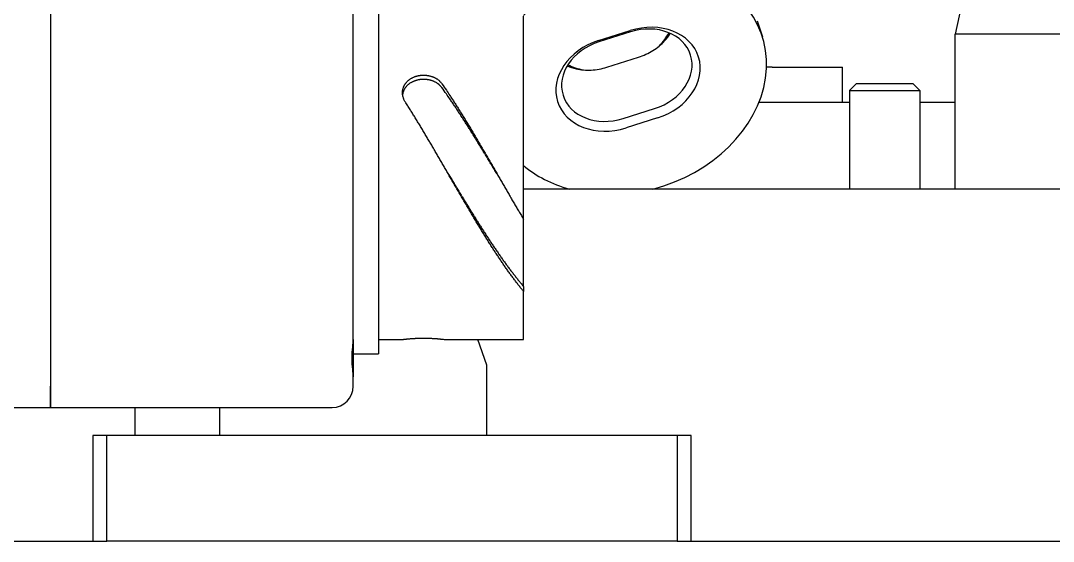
# Model space of a CAD drawing. Header units: millimetres. Extents: x 0 to 7722, y 0 to 5460.
# Drawn here: x 1193.7 to 1340.4, y 1237.6 to 1311.5 of the extents above; entities that cross this region are included whole.
import ezdxf

# ---------------------------------------------------------------- set-up
doc = ezdxf.new("R2010")
doc.units = ezdxf.units.MM
doc.header["$LTSCALE"] = 5
doc.layers.get('0').update_dxf_attribs({"linetype": 'CONTINUOUS'})

msp = doc.modelspace()

# ---------------------------------------------------------------- linework, layer by layer
for p, q in [((1197.931, 1357.589), (1197.931, 1259.589)), ((1329.069, 1321.314), (1326.431, 1309.589)), ((1197.931, 1319.589), (1197.931, 1259.589)), ((1244.531, 1314.989), (1244.531, 1307.989)), ((1240.931, 1266.234), (1240.931, 1312.943)), ((1265.131, 1283.298), (1265.131, 1312.135)), ((1298.327, 1311.489), (1299.053, 1309.188)), ((1275.782, 1308.667), (1280.265, 1310.08)), ((1280.323, 1309.895), (1275.841, 1308.481)), ((1351.431, 1309.589), (1326.431, 1309.589)), ((1326.431, 1287.589), (1326.431, 1309.589)), ((1244.531, 1307.989), (1244.531, 1271.189)), ((1276.973, 1304.892), (1281.455, 1306.305)), ((1300.431, 1304.894), (1299.641, 1304.894)), ((1300.431, 1304.894), (1310.431, 1304.894)), ((1310.431, 1299.894), (1310.431, 1304.894)), ((1312.431, 1302.589), (1311.431, 1301.589)), ((1311.431, 1301.589), (1321.431, 1301.589)), ((1311.431, 1301.589), (1311.431, 1287.589)), ((1312.431, 1302.589), (1320.431, 1302.589)), ((1320.431, 1302.589), (1321.431, 1301.589)), ((1321.431, 1301.589), (1321.431, 1287.589)), ((1311.431, 1299.894), (1298.573, 1299.894)), ((1326.431, 1299.894), (1321.431, 1299.894)), ((1279.271, 1297.604), (1283.753, 1299.017)), ((1284.174, 1297.681), (1279.692, 1296.268)), ((1382.931, 1287.589), (1265.131, 1287.589)), ((1265.131, 1273.764), (1265.131, 1283.298)), ((1265.131, 1273.764), (1265.131, 1273.056)), ((1265.131, 1266.239), (1265.131, 1273.056)), ((1244.531, 1271.189), (1244.531, 1264.189)), ((1240.931, 1266.234), (1240.931, 1260.943)), ((1244.531, 1266.239), (1247.931, 1266.239)), ((1254.395, 1266.239), (1265.131, 1266.239)), ((1259.931, 1262.589), (1258.622, 1266.239)), ((1240.931, 1264.189), (1244.531, 1264.189)), ((1259.931, 1252.589), (1259.931, 1262.589)), ((1240.931, 1259.589), (1240.931, 1260.943)), ((1197.931, 1259.589), (1197.931, 1256.589)), ((1197.931, 1256.589), (1197.931, 1259.589)), ((1132.931, 1256.589), (1197.931, 1256.589)), ((1197.931, 1256.589), (1237.931, 1256.589)), ((1209.931, 1252.589), (1209.931, 1256.589)), ((1221.931, 1256.589), (1221.931, 1252.589)), ((1205.931, 1252.589), (1203.931, 1252.589)), ((1203.931, 1252.589), (1203.931, 1237.589)), ((1205.931, 1237.589), (1205.931, 1252.589)), ((1286.931, 1252.589), (1205.931, 1252.589)), ((1288.931, 1252.589), (1286.931, 1252.589)), ((1286.931, 1252.589), (1286.931, 1237.589)), ((1288.931, 1237.589), (1288.931, 1252.589)), ((1137.931, 1237.589), (1203.931, 1237.589)), ((1203.931, 1237.589), (1205.931, 1237.589)), ((1286.931, 1237.589), (1205.931, 1237.589)), ((1286.931, 1237.589), (1288.931, 1237.589)), ((1288.931, 1237.589), (1736.931, 1237.589))]:
    msp.add_line(p, q)
msp.add_arc((1237.931, 1259.589), 3, 270, 0)
for centre, major_axis, start_param, end_param in [((1279.978, 1303.174), (19.074, 6.014), 4.6446605, 8.4634214), ((1282.22, 1303.881), (7.773, 2.451), 4.712389, 7.8539816), ((1282.038, 1304.456), (6.819, 2.15), 4.712389, 7.8539816), ((1277.082, 1312.359), (-9.418, -2.969), 2.1841836, 2.4379105), ((1277.737, 1302.467), (-7.773, -2.451), 4.712389, 7.8539816), ((1277.556, 1303.043), (-6.819, -2.15), 4.712389, 7.8539816), ((1277.082, 1312.359), (-9.418, -2.969), 0.7036822, 0.9574091), ((1279.978, 1303.174), (19.074, 6.014), 3.6105351, 4.0271912)]:
    msp.add_ellipse(centre, major_axis=major_axis, ratio=0.7975839, start_param=start_param, end_param=end_param)
for points, knots in [([(1281.455, 1306.305), (1282.178, 1306.533), (1282.872, 1306.852), (1284.132, 1307.639), (1284.698, 1308.107), (1285.478, 1308.961), (1285.747, 1309.318), (1285.972, 1309.687)], [1.57079633, 1.57079633, 1.57079633, 1.57079633, 1.88441292, 1.88441292, 2.19826749, 2.19826749, 2.40245704, 2.40245704, 2.40245704, 2.40245704]), ([(1271.333, 1305.072), (1271.727, 1304.899), (1272.15, 1304.761), (1273.278, 1304.509), (1274.01, 1304.449), (1275.495, 1304.526), (1276.247, 1304.663), (1276.971, 1304.891), (1276.972, 1304.891), (1276.973, 1304.892)], [0.73913562, 0.73913562, 0.73913562, 0.73913562, 0.9424778, 0.9424778, 1.25663706, 1.25663706, 1.57049264, 1.57049264, 1.57079633, 1.57079633, 1.57079633, 1.57079633]), ([(1248.333, 1299.941), (1248.293, 1300.003), (1248.257, 1300.065), (1248.223, 1300.129), (1248.188, 1300.193), (1248.157, 1300.258), (1248.129, 1300.323), (1248.115, 1300.356), (1248.101, 1300.389), (1248.089, 1300.423), (1248.063, 1300.489), (1248.041, 1300.556), (1248.022, 1300.624), (1248.012, 1300.658), (1248.003, 1300.692), (1247.995, 1300.726), (1247.979, 1300.794), (1247.966, 1300.862), (1247.956, 1300.931), (1247.95, 1300.965), (1247.946, 1300.999), (1247.943, 1301.034), (1247.937, 1301.092), (1247.933, 1301.151), (1247.932, 1301.209), (1247.931, 1301.233), (1247.931, 1301.257), (1247.931, 1301.281), (1247.932, 1301.329), (1247.933, 1301.377), (1247.937, 1301.425), (1247.939, 1301.449), (1247.941, 1301.473), (1247.943, 1301.497), (1247.948, 1301.544), (1247.955, 1301.592), (1247.963, 1301.639), (1247.967, 1301.662), (1247.971, 1301.686), (1247.976, 1301.709), (1247.986, 1301.756), (1247.997, 1301.802), (1248.009, 1301.849), (1248.016, 1301.872), (1248.022, 1301.894), (1248.029, 1301.917), (1248.044, 1301.963), (1248.059, 1302.008), (1248.076, 1302.053), (1248.085, 1302.075), (1248.094, 1302.097), (1248.103, 1302.119), (1248.122, 1302.164), (1248.142, 1302.207), (1248.163, 1302.25), (1248.174, 1302.272), (1248.185, 1302.293), (1248.196, 1302.315), (1248.219, 1302.357), (1248.243, 1302.399), (1248.269, 1302.44), (1248.282, 1302.461), (1248.295, 1302.481), (1248.308, 1302.501), (1248.335, 1302.542), (1248.364, 1302.581), (1248.393, 1302.62), (1248.408, 1302.64), (1248.423, 1302.659), (1248.439, 1302.678), (1248.47, 1302.717), (1248.502, 1302.754), (1248.535, 1302.791), (1248.552, 1302.809), (1248.569, 1302.827), (1248.586, 1302.845), (1248.621, 1302.881), (1248.657, 1302.916), (1248.694, 1302.95), (1248.712, 1302.967), (1248.731, 1302.983), (1248.75, 1303), (1248.788, 1303.033), (1248.828, 1303.065), (1248.868, 1303.096), (1248.888, 1303.112), (1248.908, 1303.127), (1248.929, 1303.142), (1248.971, 1303.172), (1249.013, 1303.202), (1249.056, 1303.23), (1249.078, 1303.244), (1249.1, 1303.258), (1249.122, 1303.271), (1249.166, 1303.298), (1249.212, 1303.324), (1249.258, 1303.35), (1249.281, 1303.362), (1249.304, 1303.374), (1249.328, 1303.386), (1249.375, 1303.41), (1249.422, 1303.433), (1249.471, 1303.455), (1249.495, 1303.466), (1249.52, 1303.476), (1249.544, 1303.487), (1249.593, 1303.507), (1249.643, 1303.527), (1249.694, 1303.545), (1249.719, 1303.554), (1249.745, 1303.563), (1249.77, 1303.572), (1249.822, 1303.589), (1249.873, 1303.605), (1249.926, 1303.62), (1249.952, 1303.627), (1249.978, 1303.635), (1250.005, 1303.641), (1250.058, 1303.655), (1250.111, 1303.668), (1250.165, 1303.679), (1250.191, 1303.685), (1250.218, 1303.69), (1250.245, 1303.695), (1250.3, 1303.705), (1250.354, 1303.714), (1250.409, 1303.722), (1250.436, 1303.726), (1250.463, 1303.729), (1250.491, 1303.732), (1250.546, 1303.739), (1250.601, 1303.744), (1250.656, 1303.748), (1250.684, 1303.75), (1250.712, 1303.752), (1250.739, 1303.753), (1250.795, 1303.756), (1250.85, 1303.758), (1250.906, 1303.758), (1250.934, 1303.758), (1250.962, 1303.758), (1250.989, 1303.758), (1251.045, 1303.757), (1251.1, 1303.755), (1251.156, 1303.752), (1251.183, 1303.75), (1251.211, 1303.748), (1251.239, 1303.746), (1251.294, 1303.741), (1251.349, 1303.735), (1251.404, 1303.728), (1251.431, 1303.725), (1251.459, 1303.721), (1251.486, 1303.717), (1251.541, 1303.709), (1251.595, 1303.699), (1251.649, 1303.689), (1251.676, 1303.684), (1251.703, 1303.678), (1251.73, 1303.672), (1251.783, 1303.66), (1251.836, 1303.647), (1251.889, 1303.633), (1251.915, 1303.626), (1251.941, 1303.619), (1251.968, 1303.611), (1252.02, 1303.596), (1252.071, 1303.579), (1252.122, 1303.561), (1252.148, 1303.553), (1252.173, 1303.543), (1252.198, 1303.534), (1252.249, 1303.515), (1252.298, 1303.495), (1252.347, 1303.474), (1252.372, 1303.464), (1252.396, 1303.453), (1252.42, 1303.442), (1252.468, 1303.42), (1252.516, 1303.396), (1252.562, 1303.372), (1252.586, 1303.36), (1252.609, 1303.347), (1252.632, 1303.334), (1252.678, 1303.309), (1252.722, 1303.282), (1252.766, 1303.255), (1252.788, 1303.241), (1252.81, 1303.227), (1252.832, 1303.213), (1252.875, 1303.184), (1252.917, 1303.155), (1252.958, 1303.124), (1252.978, 1303.109), (1252.998, 1303.093), (1253.018, 1303.077), (1253.058, 1303.046), (1253.097, 1303.013), (1253.135, 1302.98), (1253.153, 1302.963), (1253.172, 1302.946), (1253.19, 1302.929), (1253.227, 1302.895), (1253.262, 1302.86), (1253.296, 1302.823), (1253.314, 1302.805), (1253.33, 1302.787), (1253.347, 1302.769), (1253.38, 1302.732), (1253.411, 1302.694), (1253.442, 1302.655), (1253.472, 1302.617), (1253.501, 1302.578), (1253.529, 1302.538)], [-3.1415927, -3.1415927, -3.1415927, -3.1415927, -3.0624383, -3.0624383, -3.0624383, -2.983284, -2.983284, -2.983284, -2.9437068, -2.9437068, -2.9437068, -2.8645525, -2.8645525, -2.8645525, -2.8249753, -2.8249753, -2.8249753, -2.745821, -2.745821, -2.745821, -2.7062438, -2.7062438, -2.7062438, -2.6388889, -2.6388889, -2.6388889, -2.6111111, -2.6111111, -2.6111111, -2.5555556, -2.5555556, -2.5555556, -2.5277778, -2.5277778, -2.5277778, -2.4722222, -2.4722222, -2.4722222, -2.4444444, -2.4444444, -2.4444444, -2.3888889, -2.3888889, -2.3888889, -2.3611111, -2.3611111, -2.3611111, -2.3055556, -2.3055556, -2.3055556, -2.2777778, -2.2777778, -2.2777778, -2.2222222, -2.2222222, -2.2222222, -2.1944444, -2.1944444, -2.1944444, -2.1388889, -2.1388889, -2.1388889, -2.1111111, -2.1111111, -2.1111111, -2.0555556, -2.0555556, -2.0555556, -2.0277778, -2.0277778, -2.0277778, -1.9722222, -1.9722222, -1.9722222, -1.9444444, -1.9444444, -1.9444444, -1.8888889, -1.8888889, -1.8888889, -1.8611111, -1.8611111, -1.8611111, -1.8055556, -1.8055556, -1.8055556, -1.7777778, -1.7777778, -1.7777778, -1.7222222, -1.7222222, -1.7222222, -1.6944444, -1.6944444, -1.6944444, -1.6388889, -1.6388889, -1.6388889, -1.6111111, -1.6111111, -1.6111111, -1.5555556, -1.5555556, -1.5555556, -1.5277778, -1.5277778, -1.5277778, -1.4722222, -1.4722222, -1.4722222, -1.4444444, -1.4444444, -1.4444444, -1.3888889, -1.3888889, -1.3888889, -1.3611111, -1.3611111, -1.3611111, -1.3055556, -1.3055556, -1.3055556, -1.2777778, -1.2777778, -1.2777778, -1.2222222, -1.2222222, -1.2222222, -1.1944444, -1.1944444, -1.1944444, -1.1388889, -1.1388889, -1.1388889, -1.1111111, -1.1111111, -1.1111111, -1.0555556, -1.0555556, -1.0555556, -1.0277778, -1.0277778, -1.0277778, -0.9722222, -0.9722222, -0.9722222, -0.9444444, -0.9444444, -0.9444444, -0.8888889, -0.8888889, -0.8888889, -0.8611111, -0.8611111, -0.8611111, -0.8055556, -0.8055556, -0.8055556, -0.7777778, -0.7777778, -0.7777778, -0.7222222, -0.7222222, -0.7222222, -0.6944444, -0.6944444, -0.6944444, -0.6388889, -0.6388889, -0.6388889, -0.6111111, -0.6111111, -0.6111111, -0.5555556, -0.5555556, -0.5555556, -0.5277778, -0.5277778, -0.5277778, -0.4722222, -0.4722222, -0.4722222, -0.4444444, -0.4444444, -0.4444444, -0.3888889, -0.3888889, -0.3888889, -0.3611111, -0.3611111, -0.3611111, -0.3055556, -0.3055556, -0.3055556, -0.2777778, -0.2777778, -0.2777778, -0.2222222, -0.2222222, -0.2222222, -0.1944444, -0.1944444, -0.1944444, -0.1388889, -0.1388889, -0.1388889, -0.1111111, -0.1111111, -0.1111111, -0.0555556, -0.0555556, -0.0555556, 0, 0, 0, 0]), ([(1253.529, 1301.983), (1253.501, 1302.021), (1253.443, 1302.097), (1253.364, 1302.187), (1253.28, 1302.274), (1253.209, 1302.342), (1253.116, 1302.423), (1253.039, 1302.485), (1252.938, 1302.559), (1252.854, 1302.616), (1252.745, 1302.683), (1252.655, 1302.734), (1252.54, 1302.794), (1252.445, 1302.838), (1252.323, 1302.89), (1252.224, 1302.928), (1252.097, 1302.972), (1251.994, 1303.004), (1251.863, 1303.039), (1251.757, 1303.064), (1251.622, 1303.091), (1251.514, 1303.109), (1251.377, 1303.127), (1251.266, 1303.138), (1251.128, 1303.147), (1251.017, 1303.151), (1250.878, 1303.152), (1250.767, 1303.149), (1250.629, 1303.14), (1250.518, 1303.13), (1250.381, 1303.113), (1250.272, 1303.096), (1250.138, 1303.071), (1250.031, 1303.047), (1249.899, 1303.013), (1249.796, 1302.982), (1249.668, 1302.939), (1249.568, 1302.902), (1249.446, 1302.851), (1249.351, 1302.807), (1249.234, 1302.749), (1249.144, 1302.699), (1249.034, 1302.633), (1248.949, 1302.577), (1248.847, 1302.503), (1248.769, 1302.442), (1248.675, 1302.361), (1248.603, 1302.295), (1248.518, 1302.208), (1248.453, 1302.136), (1248.378, 1302.044), (1248.321, 1301.968), (1248.255, 1301.87), (1248.207, 1301.79), (1248.152, 1301.688), (1248.112, 1301.604), (1248.067, 1301.498), (1248.036, 1301.411), (1248.002, 1301.302), (1247.98, 1301.213), (1247.959, 1301.107), (1247.95, 1301.046), (1247.946, 1301.007)], [0, 0, 0, 0, 0.0555556, 0.1111111, 0.1388889, 0.1944444, 0.2222222, 0.2777778, 0.3055556, 0.3611111, 0.3888889, 0.4444444, 0.4722222, 0.5277778, 0.5555556, 0.6111111, 0.6388889, 0.6944444, 0.7222222, 0.7777778, 0.8055556, 0.8611111, 0.8888889, 0.9444444, 0.9722222, 1.0277778, 1.0555556, 1.1111111, 1.1388889, 1.1944444, 1.2222222, 1.2777778, 1.3055556, 1.3611111, 1.3888889, 1.4444444, 1.4722222, 1.5277778, 1.5555556, 1.6111111, 1.6388889, 1.6944444, 1.7222222, 1.7777778, 1.8055556, 1.8611111, 1.8888889, 1.9444444, 1.9722222, 2.0277778, 2.0555556, 2.1111111, 2.1388889, 2.1944444, 2.2222222, 2.2777778, 2.3055556, 2.3611111, 2.3888889, 2.4444444, 2.4722222, 2.5195103, 2.5195103, 2.5195103, 2.5195103]), ([(1253.529, 1302.538), (1253.742, 1302.231), (1253.954, 1301.92), (1254.167, 1301.604), (1254.329, 1301.363), (1254.491, 1301.12), (1254.653, 1300.875), (1254.708, 1300.791), (1254.764, 1300.706), (1254.819, 1300.621), (1254.931, 1300.452), (1255.042, 1300.281), (1255.153, 1300.109), (1255.208, 1300.023), (1255.264, 1299.937), (1255.319, 1299.851), (1255.431, 1299.678), (1255.542, 1299.504), (1255.653, 1299.329), (1255.708, 1299.242), (1255.764, 1299.154), (1255.819, 1299.066), (1255.931, 1298.89), (1256.042, 1298.713), (1256.153, 1298.535), (1256.208, 1298.447), (1256.264, 1298.357), (1256.319, 1298.268), (1256.431, 1298.089), (1256.542, 1297.91), (1256.653, 1297.73), (1256.708, 1297.639), (1256.764, 1297.549), (1256.819, 1297.458), (1256.931, 1297.277), (1257.042, 1297.095), (1257.153, 1296.912), (1257.208, 1296.821), (1257.264, 1296.729), (1257.319, 1296.638), (1257.431, 1296.454), (1257.542, 1296.27), (1257.653, 1296.085), (1257.708, 1295.993), (1257.764, 1295.9), (1257.819, 1295.807), (1257.931, 1295.622), (1258.042, 1295.436), (1258.153, 1295.249), (1258.208, 1295.156), (1258.264, 1295.062), (1258.319, 1294.969), (1258.431, 1294.781), (1258.542, 1294.594), (1258.653, 1294.405), (1258.708, 1294.311), (1258.764, 1294.217), (1258.819, 1294.122), (1258.931, 1293.934), (1259.042, 1293.744), (1259.153, 1293.555), (1259.208, 1293.46), (1259.264, 1293.365), (1259.319, 1293.27), (1259.431, 1293.08), (1259.542, 1292.889), (1259.653, 1292.699), (1259.708, 1292.603), (1259.764, 1292.508), (1259.819, 1292.412), (1259.931, 1292.221), (1260.042, 1292.03), (1260.153, 1291.838), (1260.208, 1291.743), (1260.264, 1291.647), (1260.319, 1291.551), (1260.431, 1291.359), (1260.542, 1291.167), (1260.653, 1290.975), (1260.708, 1290.879), (1260.764, 1290.783), (1260.819, 1290.687), (1260.931, 1290.495), (1261.042, 1290.302), (1261.153, 1290.11), (1261.208, 1290.014), (1261.264, 1289.917), (1261.319, 1289.821), (1261.431, 1289.629), (1261.542, 1289.436), (1261.653, 1289.244), (1261.708, 1289.148), (1261.764, 1289.052), (1261.819, 1288.955), (1261.931, 1288.763), (1262.042, 1288.571), (1262.153, 1288.378), (1262.208, 1288.282), (1262.264, 1288.186), (1262.319, 1288.09), (1262.431, 1287.898), (1262.542, 1287.706), (1262.653, 1287.515), (1262.708, 1287.419), (1262.764, 1287.323), (1262.819, 1287.227), (1262.931, 1287.036), (1263.042, 1286.845), (1263.153, 1286.654), (1263.208, 1286.558), (1263.264, 1286.463), (1263.319, 1286.367), (1263.431, 1286.177), (1263.542, 1285.987), (1263.653, 1285.797), (1263.708, 1285.702), (1263.764, 1285.607), (1263.819, 1285.512), (1263.931, 1285.323), (1264.042, 1285.134), (1264.153, 1284.945), (1264.208, 1284.851), (1264.264, 1284.756), (1264.319, 1284.662), (1264.431, 1284.474), (1264.542, 1284.287), (1264.653, 1284.1), (1264.708, 1284.006), (1264.764, 1283.913), (1264.819, 1283.819), (1264.923, 1283.645), (1265.027, 1283.471), (1265.131, 1283.298)], [-11.2914049, -11.2914049, -11.2914049, -11.2914049, -11.1638017, -11.1638017, -11.1638017, -11.0666667, -11.0666667, -11.0666667, -11.0333334, -11.0333334, -11.0333334, -10.9666667, -10.9666667, -10.9666667, -10.9333334, -10.9333334, -10.9333334, -10.8666667, -10.8666667, -10.8666667, -10.8333334, -10.8333334, -10.8333334, -10.7666667, -10.7666667, -10.7666667, -10.7333334, -10.7333334, -10.7333334, -10.6666667, -10.6666667, -10.6666667, -10.6333334, -10.6333334, -10.6333334, -10.5666668, -10.5666668, -10.5666668, -10.5333334, -10.5333334, -10.5333334, -10.4666668, -10.4666668, -10.4666668, -10.4333334, -10.4333334, -10.4333334, -10.3666668, -10.3666668, -10.3666668, -10.3333335, -10.3333335, -10.3333335, -10.2666668, -10.2666668, -10.2666668, -10.2333335, -10.2333335, -10.2333335, -10.1666668, -10.1666668, -10.1666668, -10.1333335, -10.1333335, -10.1333335, -10.0666668, -10.0666668, -10.0666668, -10.0333335, -10.0333335, -10.0333335, -9.9666668, -9.9666668, -9.9666668, -9.9333335, -9.9333335, -9.9333335, -9.8666668, -9.8666668, -9.8666668, -9.8333335, -9.8333335, -9.8333335, -9.7666669, -9.7666669, -9.7666669, -9.7333335, -9.7333335, -9.7333335, -9.6666669, -9.6666669, -9.6666669, -9.6333335, -9.6333335, -9.6333335, -9.5666669, -9.5666669, -9.5666669, -9.5333336, -9.5333336, -9.5333336, -9.4666669, -9.4666669, -9.4666669, -9.4333336, -9.4333336, -9.4333336, -9.3666669, -9.3666669, -9.3666669, -9.3333336, -9.3333336, -9.3333336, -9.2666669, -9.2666669, -9.2666669, -9.2333336, -9.2333336, -9.2333336, -9.1666669, -9.1666669, -9.1666669, -9.1333336, -9.1333336, -9.1333336, -9.066667, -9.066667, -9.066667, -9.0333336, -9.0333336, -9.0333336, -8.9710202, -8.9710202, -8.9710202, -8.9710202]), ([(1261.454, 1289.589), (1261.409, 1289.663), (1261.309, 1289.829), (1261.097, 1290.18), (1260.875, 1290.548), (1260.597, 1291.008), (1260.375, 1291.375), (1260.097, 1291.834), (1259.875, 1292.2), (1259.597, 1292.657), (1259.375, 1293.022), (1259.097, 1293.476), (1258.875, 1293.838), (1258.597, 1294.289), (1258.375, 1294.649), (1258.097, 1295.096), (1257.875, 1295.453), (1257.597, 1295.896), (1257.375, 1296.248), (1257.097, 1296.687), (1256.875, 1297.035), (1256.597, 1297.468), (1256.375, 1297.811), (1256.097, 1298.238), (1255.875, 1298.576), (1255.597, 1298.996), (1255.375, 1299.329), (1255.097, 1299.741), (1254.875, 1300.068), (1254.546, 1300.547), (1254.116, 1301.165), (1253.742, 1301.69), (1253.529, 1301.983)], [9.7064594, 9.7064594, 9.7064594, 9.7064594, 9.7333333, 9.7666667, 9.8333333, 9.8666667, 9.9333333, 9.9666667, 10.0333333, 10.0666667, 10.1333333, 10.1666667, 10.2333333, 10.2666667, 10.3333333, 10.3666667, 10.4333333, 10.4666667, 10.5333333, 10.5666667, 10.6333333, 10.6666667, 10.7333333, 10.7666667, 10.8333333, 10.8666667, 10.9333333, 10.9666667, 11.0333333, 11.0666667, 11.1638016, 11.2914049, 11.2914049, 11.2914049, 11.2914049]), ([(1265.131, 1273.056), (1265.087, 1273.11), (1265.043, 1273.164), (1265, 1273.218), (1264.889, 1273.355), (1264.777, 1273.494), (1264.666, 1273.635), (1264.611, 1273.705), (1264.555, 1273.775), (1264.5, 1273.847), (1264.389, 1273.989), (1264.277, 1274.132), (1264.166, 1274.278), (1264.111, 1274.35), (1264.055, 1274.423), (1264, 1274.497), (1263.889, 1274.644), (1263.777, 1274.792), (1263.666, 1274.942), (1263.611, 1275.017), (1263.555, 1275.092), (1263.5, 1275.168), (1263.389, 1275.319), (1263.277, 1275.472), (1263.166, 1275.626), (1263.111, 1275.703), (1263.055, 1275.781), (1263, 1275.859), (1262.889, 1276.014), (1262.777, 1276.172), (1262.666, 1276.33), (1262.611, 1276.409), (1262.555, 1276.489), (1262.5, 1276.569), (1262.389, 1276.728), (1262.277, 1276.889), (1262.166, 1277.052), (1262.111, 1277.133), (1262.055, 1277.214), (1262, 1277.296), (1261.889, 1277.46), (1261.777, 1277.625), (1261.666, 1277.791), (1261.611, 1277.874), (1261.555, 1277.957), (1261.5, 1278.041), (1261.389, 1278.208), (1261.277, 1278.377), (1261.166, 1278.546), (1261.111, 1278.631), (1261.055, 1278.716), (1261, 1278.801), (1260.889, 1278.972), (1260.777, 1279.144), (1260.666, 1279.317), (1260.611, 1279.403), (1260.555, 1279.49), (1260.5, 1279.577), (1260.389, 1279.75), (1260.277, 1279.925), (1260.166, 1280.101), (1260.111, 1280.189), (1260.055, 1280.277), (1260, 1280.366), (1259.889, 1280.543), (1259.777, 1280.72), (1259.666, 1280.899), (1259.611, 1280.988), (1259.555, 1281.078), (1259.5, 1281.167), (1259.389, 1281.347), (1259.277, 1281.527), (1259.166, 1281.708), (1259.111, 1281.799), (1259.055, 1281.89), (1259, 1281.981), (1258.889, 1282.163), (1258.777, 1282.345), (1258.666, 1282.529), (1258.611, 1282.621), (1258.555, 1282.713), (1258.5, 1282.805), (1258.389, 1282.989), (1258.277, 1283.174), (1258.166, 1283.359), (1258.111, 1283.452), (1258.055, 1283.545), (1258, 1283.638), (1257.889, 1283.824), (1257.777, 1284.011), (1257.666, 1284.198), (1257.611, 1284.291), (1257.555, 1284.385), (1257.5, 1284.479), (1257.389, 1284.667), (1257.277, 1284.855), (1257.166, 1285.044), (1257.111, 1285.138), (1257.055, 1285.233), (1257, 1285.327), (1256.889, 1285.517), (1256.777, 1285.706), (1256.666, 1285.896), (1256.611, 1285.991), (1256.555, 1286.086), (1256.5, 1286.182), (1256.389, 1286.372), (1256.277, 1286.563), (1256.166, 1286.754), (1256.111, 1286.849), (1256.055, 1286.945), (1256, 1287.041), (1255.889, 1287.232), (1255.777, 1287.423), (1255.666, 1287.615), (1255.611, 1287.711), (1255.555, 1287.807), (1255.5, 1287.903), (1255.389, 1288.095), (1255.277, 1288.287), (1255.166, 1288.479), (1255.111, 1288.575), (1255.055, 1288.672), (1255, 1288.768), (1254.889, 1288.96), (1254.777, 1289.152), (1254.666, 1289.345), (1254.611, 1289.441), (1254.555, 1289.537), (1254.5, 1289.634), (1254.389, 1289.826), (1254.277, 1290.018), (1254.166, 1290.211), (1254.111, 1290.307), (1254.055, 1290.403), (1254, 1290.499), (1253.889, 1290.692), (1253.777, 1290.884), (1253.666, 1291.076), (1253.611, 1291.172), (1253.555, 1291.268), (1253.5, 1291.364), (1253.389, 1291.556), (1253.277, 1291.748), (1253.166, 1291.939), (1253.111, 1292.035), (1253.055, 1292.13), (1253, 1292.226), (1252.889, 1292.417), (1252.777, 1292.608), (1252.666, 1292.799), (1252.611, 1292.894), (1252.555, 1292.989), (1252.5, 1293.084), (1252.389, 1293.275), (1252.277, 1293.465), (1252.166, 1293.654), (1252.111, 1293.749), (1252.055, 1293.844), (1252, 1293.938), (1251.889, 1294.127), (1251.777, 1294.316), (1251.666, 1294.504), (1251.611, 1294.598), (1251.555, 1294.692), (1251.5, 1294.786), (1251.389, 1294.973), (1251.277, 1295.161), (1251.166, 1295.347), (1251.111, 1295.44), (1251.055, 1295.533), (1251, 1295.626), (1250.889, 1295.812), (1250.777, 1295.998), (1250.666, 1296.182), (1250.611, 1296.274), (1250.555, 1296.367), (1250.5, 1296.459), (1250.389, 1296.643), (1250.277, 1296.826), (1250.166, 1297.008), (1250.111, 1297.099), (1250.055, 1297.191), (1250, 1297.281), (1249.889, 1297.463), (1249.777, 1297.644), (1249.666, 1297.824), (1249.611, 1297.914), (1249.555, 1298.004), (1249.5, 1298.094), (1249.389, 1298.273), (1249.277, 1298.451), (1249.166, 1298.629), (1249.111, 1298.717), (1249.055, 1298.806), (1249, 1298.894), (1248.889, 1299.071), (1248.777, 1299.246), (1248.666, 1299.421), (1248.555, 1299.595), (1248.444, 1299.769), (1248.333, 1299.941)], [-3.3596152, -3.3596152, -3.3596152, -3.3596152, -3.333333, -3.333333, -3.333333, -3.2666664, -3.2666664, -3.2666664, -3.233333, -3.233333, -3.233333, -3.1666664, -3.1666664, -3.1666664, -3.1333331, -3.1333331, -3.1333331, -3.0666664, -3.0666664, -3.0666664, -3.0333331, -3.0333331, -3.0333331, -2.9666664, -2.9666664, -2.9666664, -2.9333331, -2.9333331, -2.9333331, -2.8666664, -2.8666664, -2.8666664, -2.8333331, -2.8333331, -2.8333331, -2.7666664, -2.7666664, -2.7666664, -2.7333331, -2.7333331, -2.7333331, -2.6666664, -2.6666664, -2.6666664, -2.6333331, -2.6333331, -2.6333331, -2.5666664, -2.5666664, -2.5666664, -2.5333331, -2.5333331, -2.5333331, -2.4666664, -2.4666664, -2.4666664, -2.4333331, -2.4333331, -2.4333331, -2.3666665, -2.3666665, -2.3666665, -2.3333331, -2.3333331, -2.3333331, -2.2666665, -2.2666665, -2.2666665, -2.2333331, -2.2333331, -2.2333331, -2.1666665, -2.1666665, -2.1666665, -2.1333331, -2.1333331, -2.1333331, -2.0666665, -2.0666665, -2.0666665, -2.0333332, -2.0333332, -2.0333332, -1.9666665, -1.9666665, -1.9666665, -1.9333332, -1.9333332, -1.9333332, -1.8666665, -1.8666665, -1.8666665, -1.8333332, -1.8333332, -1.8333332, -1.7666665, -1.7666665, -1.7666665, -1.7333332, -1.7333332, -1.7333332, -1.6666665, -1.6666665, -1.6666665, -1.6333332, -1.6333332, -1.6333332, -1.5666665, -1.5666665, -1.5666665, -1.5333332, -1.5333332, -1.5333332, -1.4666665, -1.4666665, -1.4666665, -1.4333332, -1.4333332, -1.4333332, -1.3666665, -1.3666665, -1.3666665, -1.3333332, -1.3333332, -1.3333332, -1.2666666, -1.2666666, -1.2666666, -1.2333332, -1.2333332, -1.2333332, -1.1666666, -1.1666666, -1.1666666, -1.1333332, -1.1333332, -1.1333332, -1.0666666, -1.0666666, -1.0666666, -1.0333332, -1.0333332, -1.0333332, -0.9666666, -0.9666666, -0.9666666, -0.9333333, -0.9333333, -0.9333333, -0.8666666, -0.8666666, -0.8666666, -0.8333333, -0.8333333, -0.8333333, -0.7666666, -0.7666666, -0.7666666, -0.7333333, -0.7333333, -0.7333333, -0.6666666, -0.6666666, -0.6666666, -0.6333333, -0.6333333, -0.6333333, -0.5666666, -0.5666666, -0.5666666, -0.5333333, -0.5333333, -0.5333333, -0.4666666, -0.4666666, -0.4666666, -0.4333333, -0.4333333, -0.4333333, -0.3666666, -0.3666666, -0.3666666, -0.3333333, -0.3333333, -0.3333333, -0.2666666, -0.2666666, -0.2666666, -0.2333333, -0.2333333, -0.2333333, -0.1666667, -0.1666667, -0.1666667, -0.1333333, -0.1333333, -0.1333333, -0.0666667, -0.0666667, -0.0666667, 0, 0, 0, 0]), ([(1254.526, 1289.589), (1254.573, 1289.511), (1254.731, 1289.249), (1254.944, 1288.895), (1255.222, 1288.435), (1255.444, 1288.067), (1255.722, 1287.608), (1255.944, 1287.241), (1256.222, 1286.784), (1256.444, 1286.419), (1256.722, 1285.963), (1256.944, 1285.6), (1257.222, 1285.148), (1257.444, 1284.788), (1257.722, 1284.339), (1257.944, 1283.981), (1258.222, 1283.537), (1258.444, 1283.183), (1258.722, 1282.743), (1258.944, 1282.393), (1259.222, 1281.959), (1259.444, 1281.614), (1259.722, 1281.185), (1259.944, 1280.845), (1260.222, 1280.423), (1260.444, 1280.088), (1260.722, 1279.673), (1260.944, 1279.344), (1261.222, 1278.937), (1261.444, 1278.615), (1261.722, 1278.216), (1261.944, 1277.9), (1262.222, 1277.51), (1262.444, 1277.202), (1262.722, 1276.821), (1262.944, 1276.521), (1263.222, 1276.15), (1263.444, 1275.857), (1263.722, 1275.497), (1263.944, 1275.213), (1264.222, 1274.863), (1264.444, 1274.588), (1264.722, 1274.25), (1264.932, 1273.998), (1265.087, 1273.816), (1265.131, 1273.764)], [1.2385354, 1.2385354, 1.2385354, 1.2385354, 1.2666667, 1.3333333, 1.3666667, 1.4333333, 1.4666667, 1.5333333, 1.5666667, 1.6333333, 1.6666667, 1.7333333, 1.7666667, 1.8333333, 1.8666667, 1.9333333, 1.9666667, 2.0333333, 2.0666667, 2.1333333, 2.1666667, 2.2333333, 2.2666667, 2.3333333, 2.3666667, 2.4333333, 2.4666667, 2.5333333, 2.5666667, 2.6333333, 2.6666667, 2.7333333, 2.7666667, 2.8333333, 2.8666667, 2.9333333, 2.9666667, 3.0333333, 3.0666667, 3.1333333, 3.1666667, 3.2333333, 3.2666667, 3.3333333, 3.3596152, 3.3596152, 3.3596152, 3.3596152]), ([(1240.931, 1260.943), (1240.931, 1261.242), (1240.896, 1261.59), (1240.807, 1262.48), (1240.759, 1263.049), (1240.759, 1264.129), (1240.807, 1264.697), (1240.896, 1265.587), (1240.931, 1265.935), (1240.931, 1266.234)], [2.01577212, 2.01577212, 2.01577212, 2.01577212, 2.13318018, 2.13318018, 2.29517171, 2.29517171, 2.45716323, 2.45716323, 2.57457129, 2.57457129, 2.57457129, 2.57457129]), ([(1247.931, 1266.239), (1247.931, 1266.239), (1247.931, 1266.239), (1247.931, 1266.239), (1247.932, 1266.239), (1247.933, 1266.239), (1247.937, 1266.239), (1247.939, 1266.24), (1247.941, 1266.24), (1247.943, 1266.24), (1247.948, 1266.241), (1247.955, 1266.242), (1247.963, 1266.243), (1247.967, 1266.243), (1247.971, 1266.244), (1247.976, 1266.244), (1247.986, 1266.245), (1247.997, 1266.247), (1248.009, 1266.248), (1248.016, 1266.249), (1248.022, 1266.25), (1248.029, 1266.251), (1248.044, 1266.253), (1248.059, 1266.255), (1248.076, 1266.257), (1248.085, 1266.258), (1248.094, 1266.259), (1248.103, 1266.26), (1248.122, 1266.262), (1248.142, 1266.265), (1248.163, 1266.267), (1248.174, 1266.268), (1248.185, 1266.27), (1248.196, 1266.271), (1248.219, 1266.274), (1248.243, 1266.277), (1248.269, 1266.279), (1248.282, 1266.281), (1248.295, 1266.282), (1248.308, 1266.284), (1248.335, 1266.287), (1248.364, 1266.29), (1248.393, 1266.293), (1248.408, 1266.295), (1248.423, 1266.297), (1248.439, 1266.298), (1248.47, 1266.301), (1248.502, 1266.305), (1248.535, 1266.308), (1248.552, 1266.31), (1248.569, 1266.312), (1248.586, 1266.313), (1248.621, 1266.317), (1248.657, 1266.32), (1248.694, 1266.324), (1248.712, 1266.326), (1248.731, 1266.328), (1248.75, 1266.329), (1248.788, 1266.333), (1248.828, 1266.336), (1248.868, 1266.34), (1248.888, 1266.342), (1248.908, 1266.344), (1248.929, 1266.345), (1248.971, 1266.349), (1249.013, 1266.352), (1249.056, 1266.356), (1249.078, 1266.358), (1249.1, 1266.359), (1249.122, 1266.361), (1249.166, 1266.364), (1249.212, 1266.368), (1249.258, 1266.371), (1249.281, 1266.373), (1249.304, 1266.374), (1249.328, 1266.376), (1249.375, 1266.379), (1249.422, 1266.382), (1249.471, 1266.385), (1249.495, 1266.387), (1249.52, 1266.388), (1249.544, 1266.39), (1249.593, 1266.393), (1249.643, 1266.396), (1249.694, 1266.398), (1249.719, 1266.4), (1249.745, 1266.401), (1249.77, 1266.402), (1249.822, 1266.405), (1249.873, 1266.407), (1249.926, 1266.409), (1249.952, 1266.411), (1249.978, 1266.412), (1250.005, 1266.413), (1250.058, 1266.415), (1250.111, 1266.417), (1250.165, 1266.418), (1250.191, 1266.419), (1250.218, 1266.42), (1250.245, 1266.421), (1250.3, 1266.423), (1250.354, 1266.424), (1250.409, 1266.425), (1250.436, 1266.426), (1250.463, 1266.426), (1250.491, 1266.427), (1250.546, 1266.428), (1250.601, 1266.429), (1250.656, 1266.429), (1250.684, 1266.43), (1250.712, 1266.43), (1250.739, 1266.43), (1250.795, 1266.431), (1250.85, 1266.431), (1250.906, 1266.431), (1250.934, 1266.431), (1250.962, 1266.431), (1250.989, 1266.431), (1251.045, 1266.431), (1251.1, 1266.43), (1251.156, 1266.43), (1251.183, 1266.43), (1251.211, 1266.429), (1251.239, 1266.429), (1251.294, 1266.428), (1251.349, 1266.427), (1251.404, 1266.426), (1251.431, 1266.426), (1251.459, 1266.425), (1251.486, 1266.424), (1251.541, 1266.423), (1251.595, 1266.422), (1251.649, 1266.42), (1251.676, 1266.419), (1251.703, 1266.418), (1251.73, 1266.417), (1251.783, 1266.416), (1251.836, 1266.414), (1251.889, 1266.411), (1251.915, 1266.41), (1251.941, 1266.409), (1251.968, 1266.408), (1252.02, 1266.406), (1252.071, 1266.403), (1252.122, 1266.401), (1252.148, 1266.399), (1252.173, 1266.398), (1252.198, 1266.397), (1252.249, 1266.394), (1252.298, 1266.391), (1252.347, 1266.388), (1252.372, 1266.387), (1252.396, 1266.385), (1252.42, 1266.384), (1252.468, 1266.381), (1252.516, 1266.377), (1252.562, 1266.374), (1252.586, 1266.373), (1252.609, 1266.371), (1252.632, 1266.369), (1252.678, 1266.366), (1252.722, 1266.362), (1252.766, 1266.359), (1252.788, 1266.357), (1252.81, 1266.356), (1252.832, 1266.354), (1252.875, 1266.35), (1252.917, 1266.347), (1252.958, 1266.343), (1252.978, 1266.341), (1252.998, 1266.34), (1253.018, 1266.338), (1253.058, 1266.334), (1253.097, 1266.331), (1253.135, 1266.327), (1253.153, 1266.325), (1253.172, 1266.324), (1253.19, 1266.322), (1253.227, 1266.318), (1253.262, 1266.315), (1253.296, 1266.311), (1253.314, 1266.31), (1253.33, 1266.308), (1253.347, 1266.306), (1253.38, 1266.303), (1253.411, 1266.3), (1253.442, 1266.296), (1253.472, 1266.293), (1253.501, 1266.29), (1253.529, 1266.287)], [-2.6179939, -2.6179939, -2.6179939, -2.6179939, -2.6111111, -2.6111111, -2.6111111, -2.5555556, -2.5555556, -2.5555556, -2.5277778, -2.5277778, -2.5277778, -2.4722222, -2.4722222, -2.4722222, -2.4444444, -2.4444444, -2.4444444, -2.3888889, -2.3888889, -2.3888889, -2.3611111, -2.3611111, -2.3611111, -2.3055556, -2.3055556, -2.3055556, -2.2777778, -2.2777778, -2.2777778, -2.2222222, -2.2222222, -2.2222222, -2.1944444, -2.1944444, -2.1944444, -2.1388889, -2.1388889, -2.1388889, -2.1111111, -2.1111111, -2.1111111, -2.0555556, -2.0555556, -2.0555556, -2.0277778, -2.0277778, -2.0277778, -1.9722222, -1.9722222, -1.9722222, -1.9444444, -1.9444444, -1.9444444, -1.8888889, -1.8888889, -1.8888889, -1.8611111, -1.8611111, -1.8611111, -1.8055556, -1.8055556, -1.8055556, -1.7777778, -1.7777778, -1.7777778, -1.7222222, -1.7222222, -1.7222222, -1.6944444, -1.6944444, -1.6944444, -1.6388889, -1.6388889, -1.6388889, -1.6111111, -1.6111111, -1.6111111, -1.5555556, -1.5555556, -1.5555556, -1.5277778, -1.5277778, -1.5277778, -1.4722222, -1.4722222, -1.4722222, -1.4444444, -1.4444444, -1.4444444, -1.3888889, -1.3888889, -1.3888889, -1.3611111, -1.3611111, -1.3611111, -1.3055556, -1.3055556, -1.3055556, -1.2777778, -1.2777778, -1.2777778, -1.2222222, -1.2222222, -1.2222222, -1.1944444, -1.1944444, -1.1944444, -1.1388889, -1.1388889, -1.1388889, -1.1111111, -1.1111111, -1.1111111, -1.0555556, -1.0555556, -1.0555556, -1.0277778, -1.0277778, -1.0277778, -0.9722222, -0.9722222, -0.9722222, -0.9444444, -0.9444444, -0.9444444, -0.8888889, -0.8888889, -0.8888889, -0.8611111, -0.8611111, -0.8611111, -0.8055556, -0.8055556, -0.8055556, -0.7777778, -0.7777778, -0.7777778, -0.7222222, -0.7222222, -0.7222222, -0.6944444, -0.6944444, -0.6944444, -0.6388889, -0.6388889, -0.6388889, -0.6111111, -0.6111111, -0.6111111, -0.5555556, -0.5555556, -0.5555556, -0.5277778, -0.5277778, -0.5277778, -0.4722222, -0.4722222, -0.4722222, -0.4444444, -0.4444444, -0.4444444, -0.3888889, -0.3888889, -0.3888889, -0.3611111, -0.3611111, -0.3611111, -0.3055556, -0.3055556, -0.3055556, -0.2777778, -0.2777778, -0.2777778, -0.2222222, -0.2222222, -0.2222222, -0.1944444, -0.1944444, -0.1944444, -0.1388889, -0.1388889, -0.1388889, -0.1111111, -0.1111111, -0.1111111, -0.0555556, -0.0555556, -0.0555556, 0, 0, 0, 0]), ([(1253.529, 1266.287), (1253.742, 1266.263), (1253.954, 1266.248), (1254.167, 1266.242), (1254.243, 1266.24), (1254.319, 1266.239), (1254.395, 1266.239)], [-11.29140495, -11.29140495, -11.29140495, -11.29140495, -11.16380167, -11.16380167, -11.16380167, -11.11819989, -11.11819989, -11.11819989, -11.11819989])]:
    msp.add_open_spline(points, degree=3, knots=knots)

doc.saveas('drawing.dxf')
